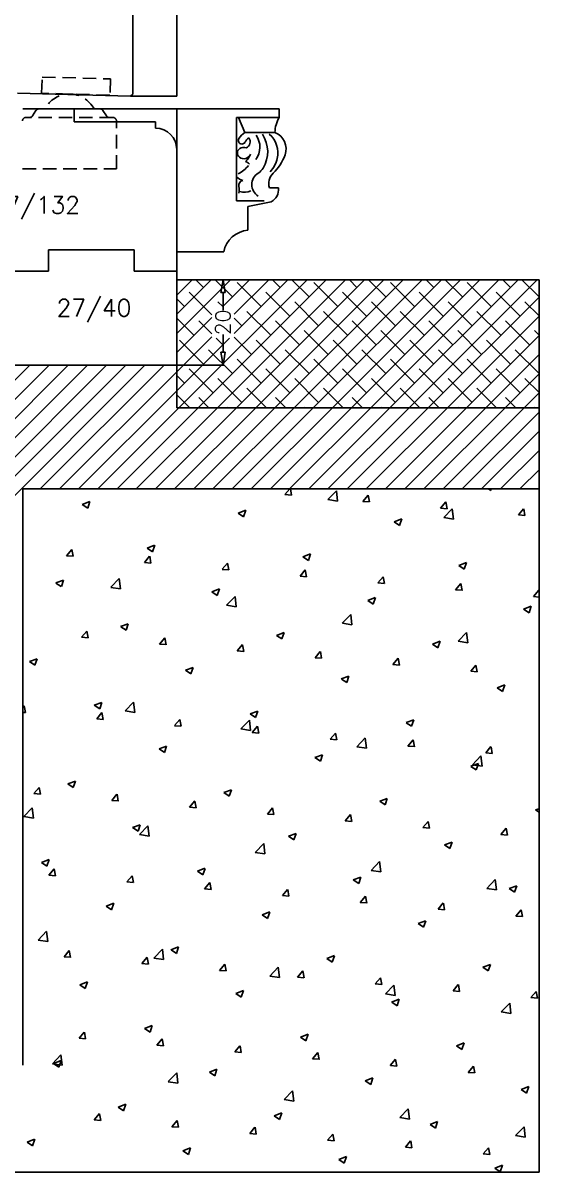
# Model space of a CAD drawing. Header units: millimetres. Extents: x 2806 to 10642, y -276 to 6064.
# Drawn here: x 5082.4 to 5203.2, y 3135.5 to 3404.6 of the extents above; entities that cross this region are included whole.
import ezdxf
from ezdxf.enums import TextEntityAlignment as Align

# ---------------------------------------------------------------- set-up
doc = ezdxf.new("R2010")
doc.units = ezdxf.units.MM
doc.linetypes.add('CACHE2', pattern=[4.7625, 3.175, -1.5875])
doc.layers.get('0').update_dxf_attribs({"color": 250})
doc.layers.add('dim', color=7, linetype='Continuous')
doc.styles.add('romans', font='romans.shx')

# ---------------------------------------------------------------- blocks, each defined once
blk = doc.blocks.new('_ClosedBlank')
at = {"color": 0, "linetype": 'ByBlock', "lineweight": -2}
for p, q in [((-1, 0.167), (0, 0)), ((-1, 0.167), (-1, -0.167)), ((0, 0), (-1, -0.167))]:
    blk.add_line(p, q, dxfattribs=at)

msp = doc.modelspace()

# ---------------------------------------------------------------- linework, layer by layer
for p, q in [((5118.40837936, 5707.47325006), (5118.40837936, 3387.47325006)), ((5108.10837936, 3387.96023364), (5108.10837936, 3456.97325006)), ((5081.10820991, 3388.17637947), (5107.60854882, 3387.47325006)), ((5107.60854882, 3387.47325006), (5108.10837936, 3387.96023364)), ((5107.60854882, 3387.47325006), (5118.40837936, 3387.47325006)), ((5118.40837936, 3384.47325006), (5082.40837936, 3384.47325006)), ((5094.40837936, 3384.47325006), (5094.40837936, 3381.47325006)), ((5094.40837936, 3384.47325006), (5118.40837936, 3384.47325006)), ((5118.40837936, 3384.47325006), (5142.40837936, 3384.47325006)), ((5118.40837936, 3346.47325006), (5118.40837936, 3384.47325006)), ((5142.40837936, 3384.47325006), (5142.40837936, 3382.47325006)), ((5094.40837936, 3381.47325006), (5113.40837936, 3381.47325006)), ((5113.40837936, 3379.97325006), (5113.40837936, 3381.47325006)), ((5132.40837936, 3382.47325006), (5142.40837936, 3382.47325006)), ((5132.40837936, 3382.47325006), (5132.40837936, 3362.97325006)), ((5134.35269677, 3378.97325006), (5132.88277284, 3382.47325006)), ((5141.40837936, 3378.97325006), (5134.35269677, 3378.97325006)), ((5118.40837936, 3374.97325006), (5118.40837936, 3350.97325006)), ((5140.09967112, 3365.97325006), (5142.19379343, 3365.97325006)), ((5132.40837936, 3362.97325006), (5138.90837936, 3362.97325006)), ((5140.52957512, 3362.74647842), (5135.07369506, 3361.60676145)), ((5135.07369506, 3361.60676145), (5135.07369506, 3356.04964409)), ((5088.40837936, 3351.47325006), (5108.40837936, 3351.47325006)), ((5088.40837936, 3351.47325006), (5088.40837936, 3346.47325006)), ((5108.40837936, 3351.47325006), (5108.40837936, 3346.47325006)), ((5118.40837936, 3350.97325006), (5129.40837936, 3350.97325006)), ((5063.40837936, 3346.47325006), (5088.40837936, 3346.47325006)), ((5108.40837936, 3346.47325006), (5118.40837936, 3346.47325006)), ((5118.40837936, 3324.47325006), (5118.40837936, 3346.47325006)), ((5203.22447, 3344.47325006), (5118.40837936, 3344.47325006)), ((5203.22447, 3314.47325006), (5203.22447, 3344.47325006)), ((5118.40837936, 3324.47325006), (5072.40837936, 3324.47325006)), ((5078.40837936, 3324.47325006), (5118.40837936, 3324.47325006)), ((5118.40837936, 3314.47325006), (5118.40837936, 3324.47325006)), ((5118.40837936, 3314.47325006), (5203.22447, 3314.47325006)), ((5203.22447, 3314.47325006), (5203.22447, 3295.47325006)), ((5082.40837936, 3295.47325006), (5203.22447, 3295.47325006)), ((5082.40837936, 3160.47325006), (5082.40837936, 3295.47325006)), ((5203.22447, 3295.47325006), (5203.22447, 3135.47325006)), ((4923.40837936, 3135.47325006), (5203.22447, 3135.47325006))]:
    msp.add_line(p, q)
at = {"linetype": 'CACHE2'}
for p, q in [((5086.78010758, 3388.14571356), (5086.88089693, 3391.94437668)), ((5086.88089693, 3391.94437668), (5102.87526797, 3391.5200005)), ((5102.87526797, 3391.5200005), (5102.77447862, 3387.72133738)), ((5102.77447862, 3387.72133738), (5086.78010758, 3388.14571356)), ((5084.62005935, 3382.838939), (5085.44015582, 3384.10756112)), ((5086.11199948, 3384.47325006), (5100.44821569, 3384.47325006)), ((5101.12005935, 3384.10756112), (5101.94015582, 3382.838939)), ((5103.48010758, 3382.47325006), (5083.08010758, 3382.47325006)), ((5104.28010758, 3370.47325006), (5104.28010758, 3381.67325006)), ((5082.28010758, 3370.47325006), (5104.28010758, 3370.47325006))]:
    msp.add_line(p, q, dxfattribs=at)
at = {"linetype": 'Continuous'}
for p, q in [((5118.40837936, 3340.89183878), (5121.98979064, 3344.47325006)), ((5118.40837936, 3336.40171072), (5126.47991871, 3344.47325006)), ((5118.40837936, 3331.91158266), (5130.97004677, 3344.47325006)), ((5118.93055901, 3314.47325006), (5148.93055901, 3344.47325006)), ((5124.68842209, 3342.68175344), (5122.89692547, 3344.47325006)), ((5123.42068707, 3314.47325006), (5153.42068707, 3344.47325006)), ((5131.42361418, 3340.43668941), (5127.38705353, 3344.47325006)), ((5127.91081513, 3314.47325006), (5157.91081513, 3344.47325006)), ((5129.16850816, 3338.18158339), (5135.46017483, 3344.47325006)), ((5131.86224028, 3336.38518745), (5139.95030289, 3344.47325006)), ((5131.86224028, 3331.89505939), (5144.44043095, 3344.47325006)), ((5132.40094319, 3314.47325006), (5162.40094319, 3344.47325006)), ((5138.15880627, 3338.19162538), (5132.54614619, 3343.80428546)), ((5136.89107125, 3314.47325006), (5166.89107125, 3344.47325006)), ((5142.64893433, 3342.68175344), (5140.85743771, 3344.47325006)), ((5141.38119931, 3314.47325006), (5171.38119931, 3344.47325006)), ((5149.38412642, 3340.43668941), (5145.34756577, 3344.47325006)), ((5145.87132737, 3314.47325006), (5175.87132737, 3344.47325006)), ((5150.36145543, 3314.47325006), (5180.36145543, 3344.47325006)), ((5156.11931851, 3338.19162538), (5150.50665843, 3343.80428546)), ((5154.85158349, 3314.47325006), (5184.85158349, 3344.47325006)), ((5160.60944657, 3342.68175344), (5158.81794995, 3344.47325006)), ((5159.34171155, 3314.47325006), (5189.34171155, 3344.47325006)), ((5167.34463866, 3340.43668941), (5163.30807801, 3344.47325006)), ((5163.83183961, 3314.47325006), (5193.83183961, 3344.47325006)), ((5168.32196767, 3314.47325006), (5198.32196767, 3344.47325006)), ((5174.07983075, 3338.19162538), (5168.46717068, 3343.80428546)), ((5172.81209573, 3314.47325006), (5202.81209573, 3344.47325006)), ((5178.56995881, 3342.68175344), (5176.77846219, 3344.47325006)), ((5185.3051509, 3340.43668941), (5181.26859025, 3344.47325006)), ((5192.04034299, 3338.19162538), (5186.42768292, 3343.80428546)), ((5196.53047105, 3342.68175344), (5194.73897444, 3344.47325006)), ((5203.22447, 3340.47788256), (5199.2291025, 3344.47325006)), ((5126.61224028, 3336.26780719), (5121.32082604, 3341.55922143)), ((5144.89399836, 3335.94656135), (5139.28133828, 3341.55922143)), ((5162.8545106, 3335.94656135), (5157.24185052, 3341.55922143)), ((5180.81502284, 3335.94656135), (5175.20236277, 3341.55922143)), ((5177.30222379, 3314.47325006), (5203.22447, 3340.39549626)), ((5198.77553508, 3335.94656135), (5193.16287501, 3341.55922143)), ((5120.19829403, 3338.19162538), (5118.40837936, 3339.98154004)), ((5129.18859213, 3338.18158339), (5128.05601813, 3339.3141574)), ((5151.62919045, 3333.70149732), (5146.01653037, 3339.3141574)), ((5169.58970269, 3333.70149732), (5163.97704262, 3339.3141574)), ((5187.55021493, 3333.70149732), (5181.93755486, 3339.3141574)), ((5203.22447, 3335.9877545), (5199.8980671, 3339.3141574)), ((5118.40837936, 3327.4214546), (5126.61224028, 3335.62531552)), ((5122.44335806, 3331.45643329), (5118.40837936, 3335.49141198)), ((5126.61224028, 3331.77767913), (5123.56589007, 3334.82402934)), ((5133.66867821, 3333.70149732), (5131.86224028, 3335.50793525)), ((5140.4038703, 3331.45643329), (5134.79121022, 3337.06909337)), ((5147.13906239, 3329.21136926), (5141.52640231, 3334.82402934)), ((5158.36438254, 3331.45643329), (5152.75172246, 3337.06909337)), ((5165.09957463, 3329.21136926), (5159.48691456, 3334.82402934)), ((5176.32489478, 3331.45643329), (5170.71223471, 3337.06909337)), ((5183.06008687, 3329.21136926), (5177.4474268, 3334.82402934)), ((5181.79235186, 3314.47325006), (5203.22447, 3335.9053682)), ((5194.28540702, 3331.45643329), (5188.67274695, 3337.06909337)), ((5201.02059912, 3329.21136926), (5195.40793904, 3334.82402934)), ((5153.87425448, 3326.96630523), (5148.2615944, 3332.57896531)), ((5171.83476672, 3326.96630523), (5166.22210665, 3332.57896531)), ((5189.79527896, 3326.96630523), (5184.18261889, 3332.57896531)), ((5203.22447, 3331.49762644), (5202.14313113, 3332.57896531)), ((5118.40837936, 3322.93132654), (5126.61224028, 3331.13518745)), ((5118.40837936, 3318.44119848), (5130.73209761, 3330.76491673)), ((5124.68842209, 3324.7212412), (5119.07576201, 3330.33390127)), ((5129.17855015, 3329.21136926), (5127.62500268, 3330.76491673)), ((5135.91374224, 3326.96630523), (5131.86224028, 3331.01780719)), ((5142.64893433, 3324.7212412), (5137.03627425, 3330.33390127)), ((5160.60944657, 3324.7212412), (5154.99678649, 3330.33390127)), ((5178.56995881, 3324.7212412), (5172.95729874, 3330.33390127)), ((5186.28247992, 3314.47325006), (5203.22447, 3331.41524014)), ((5196.53047105, 3324.7212412), (5190.91781098, 3330.33390127)), ((5131.42361418, 3322.47617717), (5125.8109541, 3328.08883724)), ((5149.38412642, 3322.47617717), (5143.77146634, 3328.08883724)), ((5167.34463866, 3322.47617717), (5161.73197859, 3328.08883724)), ((5185.3051509, 3322.47617717), (5179.69249083, 3328.08883724)), ((5190.77260798, 3314.47325006), (5203.22447, 3326.92511208)), ((5203.22447, 3322.51737032), (5197.65300307, 3328.08883724)), ((5072.40837936, 3312.85235102), (5084.0292784, 3324.47325006)), ((5072.40837936, 3308.36222296), (5088.51940646, 3324.47325006)), ((5072.40837936, 3303.8720949), (5093.00953452, 3324.47325006)), ((5072.40837936, 3299.38196684), (5097.49966258, 3324.47325006)), ((5072.40837936, 3294.89183878), (5101.98979064, 3324.47325006)), ((5072.40837936, 3290.40171072), (5106.47991871, 3324.47325006)), ((5072.40837936, 3285.91158266), (5110.97004677, 3324.47325006)), ((5086.46017483, 3295.47325006), (5115.46017483, 3324.47325006)), ((5138.15880627, 3320.23111314), (5132.54614619, 3325.84377321)), ((5156.11931851, 3320.23111314), (5150.50665843, 3325.84377321)), ((5174.07983075, 3320.23111314), (5168.46717068, 3325.84377321)), ((5192.04034299, 3320.23111314), (5186.42768292, 3325.84377321)), ((5090.95030289, 3295.47325006), (5118.40837936, 3322.93132654)), ((5120.19829403, 3320.23111314), (5118.40837936, 3322.0210278)), ((5126.93348612, 3317.98604911), (5121.32082604, 3323.59870918)), ((5133.66867821, 3315.74098508), (5128.05601813, 3321.35364515)), ((5144.89399836, 3317.98604911), (5139.28133828, 3323.59870918)), ((5151.62919045, 3315.74098508), (5146.01653037, 3321.35364515)), ((5162.8545106, 3317.98604911), (5157.24185052, 3323.59870918)), ((5169.58970269, 3315.74098508), (5163.97704262, 3321.35364515)), ((5180.81502284, 3317.98604911), (5175.20236277, 3323.59870918)), ((5187.55021493, 3315.74098508), (5181.93755486, 3321.35364515)), ((5198.77553508, 3317.98604911), (5193.16287501, 3323.59870918)), ((5195.26273604, 3314.47325006), (5203.22447, 3322.43498402)), ((5203.22447, 3318.02724226), (5199.8980671, 3321.35364515)), ((5139.42654129, 3314.47325006), (5134.79121022, 3319.10858112)), ((5157.38705353, 3314.47325006), (5152.75172246, 3319.10858112)), ((5175.34756577, 3314.47325006), (5170.71223471, 3319.10858112)), ((5193.30807801, 3314.47325006), (5188.67274695, 3319.10858112)), ((5095.44043095, 3295.47325006), (5118.40837936, 3318.44119848)), ((5121.46602904, 3314.47325006), (5118.40837936, 3317.53089974)), ((5125.9561571, 3314.47325006), (5123.56589007, 3316.86351709)), ((5143.91666935, 3314.47325006), (5141.52640231, 3316.86351709)), ((5161.87718159, 3314.47325006), (5159.48691456, 3316.86351709)), ((5179.83769383, 3314.47325006), (5177.4474268, 3316.86351709)), ((5197.79820607, 3314.47325006), (5195.40793904, 3316.86351709)), ((5199.7528641, 3314.47325006), (5203.22447, 3317.94485596)), ((5099.93055901, 3295.47325006), (5118.93055901, 3314.47325006)), ((5104.42068707, 3295.47325006), (5123.42068707, 3314.47325006)), ((5108.91081513, 3295.47325006), (5127.91081513, 3314.47325006)), ((5113.40094319, 3295.47325006), (5132.40094319, 3314.47325006)), ((5117.89107125, 3295.47325006), (5136.89107125, 3314.47325006)), ((5122.38119931, 3295.47325006), (5141.38119931, 3314.47325006)), ((5126.87132737, 3295.47325006), (5145.87132737, 3314.47325006)), ((5130.44628516, 3314.47325006), (5130.30108216, 3314.61845306)), ((5131.36145543, 3295.47325006), (5150.36145543, 3314.47325006)), ((5135.85158349, 3295.47325006), (5154.85158349, 3314.47325006)), ((5140.34171155, 3295.47325006), (5159.34171155, 3314.47325006)), ((5144.83183961, 3295.47325006), (5163.83183961, 3314.47325006)), ((5148.40679741, 3314.47325006), (5148.2615944, 3314.61845306)), ((5149.32196767, 3295.47325006), (5168.32196767, 3314.47325006)), ((5153.81209573, 3295.47325006), (5172.81209573, 3314.47325006)), ((5158.30222379, 3295.47325006), (5177.30222379, 3314.47325006)), ((5162.79235186, 3295.47325006), (5181.79235186, 3314.47325006)), ((5166.36730965, 3314.47325006), (5166.22210665, 3314.61845306)), ((5167.28247992, 3295.47325006), (5186.28247992, 3314.47325006)), ((5171.77260798, 3295.47325006), (5190.77260798, 3314.47325006)), ((5176.26273604, 3295.47325006), (5195.26273604, 3314.47325006)), ((5180.7528641, 3295.47325006), (5199.7528641, 3314.47325006)), ((5184.32782189, 3314.47325006), (5184.18261889, 3314.61845306)), ((5185.24299216, 3295.47325006), (5203.22447, 3313.4547279)), ((5202.28833413, 3314.47325006), (5202.14313113, 3314.61845306)), ((5189.73312022, 3295.47325006), (5203.22447, 3308.96459984)), ((5194.22324828, 3295.47325006), (5203.22447, 3304.47447178)), ((5198.71337634, 3295.47325006), (5203.22447, 3299.98434372)), ((5143.74389204, 3294.15296213), (5144.85174516, 3295.47325006)), ((5145.27988545, 3294.01008245), (5145.00999746, 3295.47325006)), ((5153.80856581, 3292.96508969), (5155.7869336, 3295.02697406)), ((5156.06830517, 3292.60975575), (5155.78768143, 3295.02198762)), ((5191.39686997, 3295.47325006), (5191.91160602, 3295.12605621)), ((5191.91369554, 3295.12633408), (5192.0300993, 3295.47325006)), ((5203.2035044, 3295.47325006), (5203.22447, 3295.49421566)), ((5096.29601693, 3291.85987948), (5098.07448765, 3292.54257042)), ((5096.30034862, 3291.85447545), (5097.56380188, 3291.00226547)), ((5097.56589108, 3291.00249793), (5098.08090945, 3292.53739762)), ((5143.74562427, 3294.150873), (5145.26382499, 3294.01804765)), ((5153.8124788, 3292.95765227), (5156.07147113, 3292.6072958)), ((5161.96235894, 3292.55905358), (5163.18686934, 3294.01836824)), ((5161.9640329, 3292.55696878), (5163.48223362, 3292.42414343)), ((5163.49826928, 3292.41605402), (5163.20459148, 3294.00819546)), ((5180.18082584, 3290.96514502), (5181.40533624, 3292.42445969)), ((5181.71665312, 3290.82202559), (5181.42297532, 3292.41416703)), ((5132.79915347, 3289.82561895), (5134.57762418, 3290.5083099)), ((5132.80342971, 3289.82023243), (5134.06688297, 3288.96802244)), ((5134.06896877, 3288.96827312), (5134.58398714, 3290.50317281)), ((5180.18244154, 3290.96306456), (5181.70064226, 3290.83023921)), ((5180.9164699, 3288.7608569), (5182.89483768, 3290.82274127)), ((5183.17621341, 3288.40552896), (5182.89558968, 3290.81776083)), ((5198.39929274, 3289.37123647), (5199.62380314, 3290.83055113)), ((5198.40085018, 3289.36916033), (5199.9190509, 3289.23633498)), ((5199.93503696, 3289.22799717), (5199.64135915, 3290.8201386)), ((5169.30229, 3287.79135843), (5171.08076071, 3288.47404937)), ((5169.30651079, 3287.7859894), (5170.56996406, 3286.93377942)), ((5170.57204646, 3286.93404831), (5171.08706483, 3288.46894801)), ((5180.92038676, 3288.75337468), (5183.17937909, 3288.40301822)), ((5092.61283349, 3279.82900327), (5093.83734388, 3281.28831793)), ((5094.1488676, 3279.68647052), (5093.8551898, 3281.27861196)), ((5111.45750492, 3281.63332763), (5113.23597563, 3282.31601857)), ((5111.46178774, 3281.62795564), (5112.72524101, 3280.77574565)), ((5112.72731969, 3280.77598735), (5113.24233807, 3282.31088704)), ((5092.61468095, 3279.82692139), (5094.13288167, 3279.69409603)), ((5110.83130039, 3278.23509471), (5112.05581078, 3279.69440938)), ((5110.83308959, 3278.23301716), (5112.35129031, 3278.10019181)), ((5112.36725144, 3278.0924421), (5112.07357364, 3279.68458353)), ((5129.04976729, 3276.64118616), (5130.27427768, 3278.10050082)), ((5147.96064145, 3279.5990671), (5149.73911216, 3280.28175805)), ((5147.96486883, 3279.59371261), (5149.22832209, 3278.74150263)), ((5149.23039739, 3278.74176254), (5149.74541576, 3280.27666223)), ((5184.46377798, 3277.56480658), (5186.2422487, 3278.24749752)), ((5185.73347508, 3276.70753773), (5186.24849345, 3278.24243743)), ((5129.05149822, 3276.63911294), (5130.56969894, 3276.50628759)), ((5130.58563528, 3276.49841367), (5130.29195747, 3278.0905551)), ((5147.26823418, 3275.04727761), (5148.49274458, 3276.50659227)), ((5148.80401912, 3274.90438524), (5148.51034131, 3276.49652667)), ((5184.46794992, 3277.55946959), (5185.73140318, 3276.7072596)), ((5090.11585637, 3273.4410363), (5091.89432708, 3274.12372725)), ((5090.12014578, 3273.43567884), (5091.38359904, 3272.58346886)), ((5091.38567062, 3272.58370158), (5091.90068899, 3274.11860127)), ((5102.96024831, 3272.42671002), (5104.9386161, 3274.4885944)), ((5105.21997347, 3272.07142695), (5104.93934974, 3274.48365882)), ((5147.26990686, 3275.04520872), (5148.78810758, 3274.91238336)), ((5165.48670108, 3273.45336905), (5166.71121148, 3274.91268372)), ((5165.4883155, 3273.45130449), (5167.00651622, 3273.31847914)), ((5167.02240296, 3273.31035681), (5166.72872515, 3274.90249825)), ((5183.70516798, 3271.8594605), (5184.92967838, 3273.31877516)), ((5185.24078679, 3271.71632838), (5184.94710899, 3273.30846982)), ((5102.96411026, 3272.41941806), (5105.22310259, 3272.06906159)), ((5126.6189929, 3271.40677578), (5128.39746361, 3272.08946672)), ((5126.62322687, 3271.40143582), (5127.88668013, 3270.54922583)), ((5127.88874831, 3270.54947677), (5128.40376668, 3272.08437646)), ((5130.0681524, 3268.22247723), (5132.04652019, 3270.2843616)), ((5132.32788172, 3267.86720016), (5132.04725799, 3270.27943203)), ((5163.12212943, 3269.37251525), (5164.90060015, 3270.0552062)), ((5164.391826, 3268.51525196), (5164.90684437, 3270.05015165)), ((5183.70672414, 3271.85740027), (5185.22492486, 3271.72457492)), ((5201.92363488, 3270.26555194), (5203.14814528, 3271.72486661)), ((5201.92513278, 3270.26349605), (5203.22447, 3270.14981877)), ((5203.22447, 3271.39470325), (5203.16549283, 3271.71444139)), ((5130.07201822, 3268.21514048), (5132.33101055, 3267.86478401)), ((5163.12630796, 3269.36719279), (5164.38976122, 3268.51498281)), ((5199.62526597, 3267.33825473), (5201.40373668, 3268.02094567)), ((5200.89490369, 3266.48102715), (5201.40992206, 3268.01592685)), ((5157.17605649, 3264.01824444), (5159.15442428, 3266.08012881)), ((5159.43578997, 3263.66297337), (5159.15516623, 3266.07520524)), ((5199.62938905, 3267.33294977), (5200.89284231, 3266.48073978)), ((5096.13717563, 3260.72331874), (5097.36168602, 3262.18263341)), ((5097.67300128, 3260.58077331), (5097.37932347, 3262.17291475)), ((5105.27734435, 3263.21448445), (5107.05581506, 3263.89717539)), ((5105.28158491, 3263.20915902), (5106.54503817, 3262.35694904)), ((5106.54709923, 3262.357191), (5107.0621176, 3263.89209069)), ((5157.17992618, 3264.0108629), (5159.43891851, 3263.66050643)), ((5096.13896354, 3260.7212571), (5097.65716426, 3260.58843175)), ((5114.35564253, 3259.12941019), (5115.58015292, 3260.58872485)), ((5115.89138511, 3258.98674489), (5115.59770731, 3260.57888632)), ((5141.78048088, 3261.18022392), (5143.5589516, 3261.86291487)), ((5141.784666, 3261.174916), (5143.04811926, 3260.32270601)), ((5143.05017692, 3260.32296619), (5143.5651953, 3261.85786588)), ((5178.28361742, 3259.1459634), (5180.06208813, 3259.82865434)), ((5179.55325462, 3258.28874138), (5180.06827299, 3259.82364107)), ((5184.28396058, 3259.81401164), (5186.26232837, 3261.87589602)), ((5184.28783414, 3259.80658532), (5186.54682647, 3259.45622885)), ((5186.54369822, 3259.45874658), (5186.26307448, 3261.87097845)), ((5114.35737218, 3259.12735287), (5115.8755729, 3258.99452752)), ((5132.57410943, 3257.53550164), (5133.79861982, 3258.9948163)), ((5132.57578082, 3257.53344865), (5134.09398154, 3257.4006233)), ((5134.10976895, 3257.39271646), (5133.81609115, 3258.98485789)), ((5150.79257633, 3255.94159308), (5152.01708672, 3257.40090775)), ((5152.32815279, 3255.79868803), (5152.03447498, 3257.39082946)), ((5178.28774709, 3259.14067297), (5179.55120035, 3258.28846299)), ((5083.9356958, 3255.02219312), (5085.71416651, 3255.70488407)), ((5083.93994295, 3255.01688223), (5085.20339621, 3254.16467224)), ((5085.20545015, 3254.16490522), (5085.72046853, 3255.69980492)), ((5150.79418946, 3255.93954443), (5152.31239018, 3255.80671908)), ((5169.01104323, 3254.34768453), (5170.23555362, 3255.80699919)), ((5169.0125981, 3254.3456402), (5170.53079882, 3254.21281485)), ((5170.54653663, 3254.2046596), (5170.25285882, 3255.79680104)), ((5187.22951013, 3252.75377597), (5188.45402052, 3254.21309064)), ((5188.76492046, 3252.61063118), (5188.47124266, 3254.20277261)), ((5120.43883233, 3252.9879326), (5122.21730305, 3253.67062354)), ((5120.44302404, 3252.9826392), (5121.7064773, 3252.13042922)), ((5121.70852785, 3252.13068042), (5122.22354622, 3253.66558011)), ((5156.94196887, 3250.95367207), (5158.72043958, 3251.63636302)), ((5158.21160554, 3250.09645561), (5158.72662391, 3251.6313553)), ((5187.23100674, 3252.75173598), (5188.74920746, 3252.61891063)), ((5156.94610513, 3250.94839618), (5158.20955839, 3250.09618619)), ((5193.4451054, 3248.91941155), (5195.22357611, 3249.60210249)), ((5193.44918621, 3248.91415315), (5194.71263947, 3248.06194317)), ((5194.71468323, 3248.0622308), (5195.2297016, 3249.5971305)), ((5082.40837936, 3244.36197647), (5082.66756127, 3244.67085744)), ((5082.40837936, 3243.12519804), (5082.96303822, 3243.07667168)), ((5082.97875111, 3243.06910453), (5082.6850733, 3244.66124597)), ((5099.09718379, 3244.79564127), (5100.8756545, 3245.47833222)), ((5099.10138207, 3244.79036241), (5100.36483534, 3243.93815243)), ((5100.36687877, 3243.93839464), (5100.88189714, 3245.47329434)), ((5106.327739, 3243.47986477), (5108.30610678, 3245.54174914)), ((5106.33155764, 3243.47262869), (5108.59054997, 3243.12227223)), ((5108.58745827, 3243.12464458), (5108.30683454, 3245.53687644)), ((5135.60032032, 3242.76138075), (5137.37879103, 3243.44407169)), ((5136.86995646, 3241.90416984), (5137.38497483, 3243.43906953)), ((5099.66151777, 3241.61763422), (5100.88602817, 3243.07694888)), ((5099.66324614, 3241.61559281), (5101.18144686, 3241.48276746)), ((5101.19713495, 3241.4750761), (5100.90345714, 3243.06721754)), ((5117.87998467, 3240.02372567), (5119.10449507, 3241.48304033)), ((5119.41551878, 3239.88104768), (5119.12184098, 3241.47318911)), ((5133.43564309, 3239.27563198), (5135.41401087, 3241.33751635)), ((5135.69536652, 3238.92041778), (5135.41474279, 3241.33264965)), ((5135.60446316, 3242.75611939), (5136.86791642, 3241.9039094)), ((5172.10345685, 3240.72712022), (5173.88192756, 3241.40981117)), ((5172.10754425, 3240.72187636), (5173.37099751, 3239.86966638)), ((5173.37303415, 3239.86994503), (5173.88805253, 3241.40484472)), ((5117.88165478, 3240.02168859), (5119.3998555, 3239.88886323)), ((5133.4394656, 3239.26835111), (5135.69845793, 3238.91799465)), ((5136.09845157, 3238.42981711), (5137.32296197, 3239.88913178)), ((5136.10006342, 3238.42778436), (5137.61826414, 3238.29495901)), ((5137.63390262, 3238.28701925), (5137.34022482, 3239.87916068)), ((5154.31691847, 3236.83590856), (5155.54142887, 3238.29522322)), ((5155.85228646, 3236.69299082), (5155.55860865, 3238.28513225)), ((5114.25867177, 3234.56908942), (5116.03714248, 3235.25178036)), ((5115.52830738, 3233.71188406), (5116.04332576, 3235.24678376)), ((5154.31847206, 3236.83388014), (5155.83667278, 3236.70105479)), ((5160.54354717, 3235.07139919), (5162.52191496, 3237.13328356)), ((5160.54737356, 3235.06407353), (5162.80636589, 3234.71371707)), ((5162.80327477, 3234.71619099), (5162.52265104, 3237.12842286)), ((5172.53538537, 3235.24200001), (5173.75989577, 3236.70131467)), ((5172.5368807, 3235.23997592), (5174.05508142, 3235.10715056)), ((5174.0706703, 3235.09896239), (5173.77699249, 3236.69110383)), ((5190.75385227, 3233.64809145), (5191.97836266, 3235.10740612)), ((5192.28905414, 3233.50493397), (5191.99537633, 3235.0970754)), ((5114.2628212, 3234.56384259), (5115.52627446, 3233.71163261)), ((5150.7618083, 3232.53482889), (5152.54027901, 3233.21751984)), ((5150.76590229, 3232.52959957), (5152.02935555, 3231.67738958)), ((5152.03138508, 3231.67765926), (5152.54640345, 3233.21255895)), ((5187.65145126, 3230.86716639), (5189.62981905, 3232.92905077)), ((5189.91118302, 3230.5119642), (5189.63055928, 3232.92419607)), ((5190.75528934, 3233.64607169), (5192.27349006, 3233.51324634)), ((5187.26494484, 3230.50056837), (5189.04341555, 3231.18325931)), ((5187.26898338, 3230.49535654), (5188.53243664, 3229.64314656)), ((5187.65528152, 3230.85979595), (5189.91427385, 3230.50943949)), ((5188.53446277, 3229.64343445), (5189.04948114, 3231.17833414)), ((5092.91702322, 3226.37679809), (5094.69549393, 3227.05948904)), ((5094.18665831, 3225.51959829), (5094.70167668, 3227.05449799)), ((5084.96739301, 3224.10585825), (5086.19190341, 3225.56517292)), ((5086.50288478, 3223.96340732), (5086.20920697, 3225.55554876)), ((5092.92117924, 3226.3715658), (5094.1846325, 3225.51935581)), ((5129.42015975, 3224.34253757), (5131.19863046, 3225.02522851)), ((5129.42426033, 3224.33732277), (5130.68771359, 3223.48511279)), ((5130.689736, 3223.48537348), (5131.20475437, 3225.02027318)), ((5084.9691201, 3224.10383274), (5086.48732082, 3223.97100739)), ((5103.18585991, 3222.5119497), (5104.41037031, 3223.97126436)), ((5103.18752874, 3222.50992852), (5104.70572946, 3222.37710317)), ((5104.72126862, 3222.36937889), (5104.42759081, 3223.96152033)), ((5121.40432681, 3220.91804114), (5122.62883721, 3222.37735581)), ((5122.93965246, 3220.77535047), (5122.64597465, 3222.3674919)), ((5165.92329629, 3222.30827704), (5167.701767, 3222.99096799)), ((5165.92734142, 3222.30307975), (5167.19079468, 3221.45086976)), ((5167.19281369, 3221.45114868), (5167.70783206, 3222.98604837)), ((5082.58732559, 3218.73725232), (5084.56569337, 3220.79913669)), ((5084.84703483, 3218.38208899), (5084.56641109, 3220.79432085)), ((5121.40593738, 3220.9160243), (5122.9241381, 3220.78319895)), ((5139.62279371, 3219.32413259), (5140.84730411, 3220.78344725)), ((5139.62434602, 3219.32212007), (5141.14254674, 3219.18929472)), ((5141.15803629, 3219.18132204), (5140.86435849, 3220.77346347)), ((5157.84126061, 3217.73022404), (5159.06577101, 3219.1895387)), ((5159.37642013, 3217.58729361), (5159.08274233, 3219.17943505)), ((5202.42643282, 3220.27401652), (5203.22447, 3220.58035429)), ((5202.43042251, 3220.26883672), (5203.22447, 3219.73324493)), ((5082.59109706, 3218.73011691), (5084.85008939, 3218.37976044)), ((5108.0785112, 3216.15024624), (5109.85698191, 3216.83293719)), ((5109.34808692, 3215.29308771), (5109.86310529, 3216.82798741)), ((5109.69522968, 3214.53301952), (5111.67359746, 3216.59490389)), ((5111.95494307, 3214.1778622), (5111.67431934, 3216.59009406)), ((5157.84275466, 3217.72821585), (5159.36095538, 3217.5953905)), ((5176.05972751, 3216.13631548), (5177.28423791, 3217.59563015)), ((5177.59480397, 3215.99326518), (5177.30112616, 3217.58540662)), ((5108.08261837, 3216.14504598), (5109.34607163, 3215.29283599)), ((5109.69900502, 3214.52583933), (5111.95799735, 3214.17548286)), ((5144.58164774, 3214.11598572), (5146.36011845, 3214.79867666)), ((5144.58569946, 3214.11080295), (5145.84915272, 3213.25859297)), ((5145.85116461, 3213.2588629), (5146.36618299, 3214.7937626)), ((5176.06116329, 3216.13431163), (5177.57936401, 3216.00148628)), ((5194.27819441, 3214.54240693), (5195.50270481, 3216.00172159)), ((5194.27957193, 3214.5404074), (5195.79777265, 3214.40758205)), ((5195.81318781, 3214.39923676), (5195.51951, 3215.99137819)), ((5136.80313377, 3210.32878673), (5138.78150155, 3212.3906711)), ((5139.06285132, 3209.97363541), (5138.78222759, 3212.38586727)), ((5181.08478427, 3212.08172519), (5182.86325498, 3212.76441614)), ((5181.08878054, 3212.07655993), (5182.3522338, 3211.22434994)), ((5182.35424231, 3211.2246381), (5182.86926068, 3212.75953779)), ((5086.73686265, 3207.95795491), (5088.51533337, 3208.64064586)), ((5088.00643785, 3207.10080194), (5088.52145622, 3208.63570164)), ((5136.80691298, 3210.32156175), (5139.06590531, 3209.97120528)), ((5163.91103786, 3206.12455394), (5165.88940564, 3208.18643831)), ((5166.17075957, 3205.76940862), (5165.89013584, 3208.18164048)), ((5086.74097641, 3207.95276919), (5088.00442967, 3207.1005592)), ((5088.49173515, 3205.00017373), (5089.71624555, 3206.45948839)), ((5090.02701845, 3204.85771011), (5089.73334065, 3206.44985155)), ((5123.23999919, 3205.92369439), (5125.0184699, 3206.60638533)), ((5123.24405749, 3205.91852616), (5124.50751075, 3205.06631618)), ((5124.50951554, 3205.06657713), (5125.02453391, 3206.60147683)), ((5163.91482094, 3206.11728416), (5166.17381327, 3205.7669277)), ((5088.4934027, 3204.99816846), (5090.01160342, 3204.8653431)), ((5106.71020205, 3203.40626517), (5107.93471245, 3204.86557984)), ((5106.71181134, 3203.40426423), (5108.23001206, 3203.27143888)), ((5108.24540229, 3203.26368168), (5107.95172448, 3204.85582312)), ((5124.92866895, 3201.81235662), (5126.15317935, 3203.27167128)), ((5126.46378613, 3201.66965326), (5126.17010832, 3203.26179469)), ((5159.74313572, 3203.88943386), (5161.52160643, 3204.57212481)), ((5159.74713858, 3203.88428314), (5161.01059184, 3203.03207315)), ((5161.01259323, 3203.03235232), (5161.5276116, 3204.56725202)), ((5191.01894195, 3201.92032114), (5192.99730973, 3203.98220551)), ((5193.27866782, 3201.56518183), (5192.99804409, 3203.97741369)), ((5124.93021998, 3201.81036001), (5126.4484207, 3201.67753466)), ((5143.14713585, 3200.21844807), (5144.37164625, 3201.67776273)), ((5143.14862861, 3200.21645579), (5144.66682933, 3200.08363043)), ((5144.68216997, 3200.07562483), (5144.38849216, 3201.66776626)), ((5161.36560275, 3198.62453951), (5162.59011315, 3200.08385418)), ((5162.9005538, 3198.4815964), (5162.606876, 3200.07373784)), ((5191.0227289, 3201.91300658), (5193.28172123, 3201.56265012)), ((5196.24627225, 3201.85517334), (5198.02474297, 3202.53786428)), ((5196.25021967, 3201.85004011), (5197.51367293, 3200.99783013)), ((5197.51567092, 3200.99812752), (5198.03068929, 3202.53302721)), ((5101.89835064, 3197.73140306), (5103.67682135, 3198.41409401)), ((5101.90241553, 3197.72624937), (5103.16586879, 3196.87403938)), ((5103.16786646, 3196.87429136), (5103.68288483, 3198.40919106)), ((5161.36703725, 3198.62255156), (5162.88523797, 3198.48972621)), ((5179.58406965, 3197.03063096), (5180.80858005, 3198.48994562)), ((5181.11893764, 3196.88756797), (5180.82525983, 3198.47970941)), ((5138.40148717, 3195.69714254), (5140.17995788, 3196.37983348)), ((5138.40549662, 3195.69200634), (5139.66894988, 3194.83979636)), ((5139.67094415, 3194.84006655), (5140.18596252, 3196.37496625)), ((5179.58544589, 3197.02864734), (5181.10364661, 3196.89582199)), ((5197.80253655, 3195.4367224), (5199.02704695, 3196.89603707)), ((5197.80385453, 3195.43474312), (5199.32205525, 3195.30191776)), ((5199.33732148, 3195.29353955), (5199.04364367, 3196.88568098)), ((5174.9046237, 3193.66288201), (5176.68309442, 3194.34557296)), ((5174.90857771, 3193.65776332), (5176.17203097, 3192.80555333)), ((5176.17402184, 3192.80584174), (5176.68904022, 3194.34074144)), ((5085.95481627, 3189.79040706), (5087.93318405, 3191.85229144)), ((5085.95854444, 3189.78332754), (5088.21753677, 3189.43297108)), ((5088.21451963, 3189.43530661), (5087.93389589, 3191.84753847)), ((5092.0160773, 3185.8944892), (5093.24058769, 3187.35380387)), ((5093.55115212, 3185.7520129), (5093.25747432, 3187.34415434)), ((5113.06272036, 3185.58617427), (5115.04108814, 3187.64805864)), ((5115.32242788, 3185.23107982), (5115.04180414, 3187.64331168)), ((5117.05983862, 3187.50485121), (5118.83830933, 3188.18754216)), ((5117.06385466, 3187.49972955), (5118.32730792, 3186.64751956)), ((5118.32929508, 3186.64778078), (5118.84431345, 3188.18268048)), ((5092.0176853, 3185.89250417), (5093.53588602, 3185.75967882)), ((5110.2345442, 3184.30058065), (5111.45905459, 3185.75989531)), ((5110.23609393, 3184.29859994), (5111.75429465, 3184.16577459)), ((5111.76953596, 3184.15798447), (5111.47585815, 3185.75012591)), ((5113.0664524, 3185.57904996), (5115.32544473, 3185.22869349)), ((5128.4530111, 3182.7066721), (5129.67752149, 3184.16598676)), ((5129.9879198, 3182.56395605), (5129.69424199, 3184.15609748)), ((5153.56297515, 3185.47059069), (5155.34144587, 3186.15328163)), ((5153.56693575, 3185.46548652), (5154.83038901, 3184.61327654)), ((5154.83237277, 3184.61355597), (5155.34739114, 3186.14845567)), ((5190.06611169, 3183.43633016), (5191.8445824, 3184.11902111)), ((5191.33545046, 3182.57933116), (5191.85046883, 3184.11423086)), ((5128.45450257, 3182.70469572), (5129.97270329, 3182.57187037)), ((5140.17062445, 3181.38194148), (5142.14899223, 3183.44382585)), ((5140.17436036, 3181.37477238), (5142.43335269, 3181.02441591)), ((5142.43033612, 3181.02685303), (5142.14971239, 3183.43908489)), ((5146.671478, 3181.11276354), (5147.89598839, 3182.57207821)), ((5148.20630364, 3180.96992762), (5147.91262583, 3182.56206905)), ((5190.07001684, 3183.4312435), (5191.3334701, 3182.57903351)), ((5095.71819007, 3179.31255988), (5097.49666078, 3179.99525083)), ((5095.7222127, 3179.30745276), (5096.98566596, 3178.45524277)), ((5096.987646, 3178.45549501), (5097.50266437, 3179.99039471)), ((5146.67291121, 3181.1107915), (5148.19111193, 3180.97796615)), ((5164.8899449, 3179.51885499), (5166.11445529, 3180.97816965)), ((5164.89131985, 3179.51688727), (5166.40952057, 3179.38406192)), ((5166.42468747, 3179.37589919), (5166.13100967, 3180.96804063)), ((5167.27852854, 3177.17770868), (5169.25689632, 3179.23959306)), ((5169.53824437, 3176.82262624), (5169.25762064, 3179.2348581)), ((5183.1084118, 3177.92494643), (5184.33292219, 3179.3842611)), ((5184.64307131, 3177.78187076), (5184.34939351, 3179.3740122)), ((5132.2213266, 3177.27829936), (5133.99979732, 3177.9609903)), ((5132.22529379, 3177.27320973), (5133.48874705, 3176.42099975)), ((5133.49072369, 3176.4212702), (5134.00574206, 3177.9561699)), ((5167.28226832, 3177.1704948), (5169.54126065, 3176.82013833)), ((5168.72446314, 3175.24403883), (5170.50293385, 3175.92672978)), ((5169.99380138, 3174.38704539), (5170.50881975, 3175.92194509)), ((5183.10972849, 3177.92298305), (5184.62792921, 3177.7901577)), ((5201.32687869, 3176.33103788), (5202.55138909, 3177.79035254)), ((5201.32813713, 3176.32907883), (5202.84633785, 3176.19625348)), ((5202.86145515, 3176.18784234), (5202.56777734, 3177.77998377)), ((5168.72837487, 3175.23896671), (5169.99182814, 3174.38675672)), ((5194.38643263, 3172.97347589), (5196.36480041, 3175.03536026)), ((5196.64615262, 3172.61839945), (5196.36552889, 3175.03063131)), ((5194.39017628, 3172.96621722), (5196.64916861, 3172.61586075)), ((5095.54041944, 3166.78880468), (5096.76492984, 3168.24811934)), ((5097.07528579, 3166.64631569), (5096.78160799, 3168.23845713)), ((5110.87967805, 3169.08600803), (5112.65814877, 3169.76869898)), ((5110.88365182, 3169.08093294), (5112.14710508, 3168.22872295)), ((5112.14907461, 3168.22898443), (5112.66409299, 3169.76388413)), ((5095.54196789, 3166.78683988), (5097.06016861, 3166.65401453)), ((5113.75888634, 3165.19489613), (5114.98339674, 3166.65421079)), ((5113.76037653, 3165.19293566), (5115.27857725, 3165.0601103)), ((5115.29366963, 3165.05228726), (5114.99999183, 3166.6444287)), ((5147.38281459, 3167.05174751), (5149.1612853, 3167.73443845)), ((5147.38673291, 3167.04668991), (5148.65018617, 3166.19447993)), ((5148.65215231, 3166.19475962), (5149.16717068, 3167.72965932)), ((5183.88595112, 3165.01748698), (5185.66442183, 3165.70017793)), ((5185.15523, 3164.16053481), (5185.67024837, 3165.69543451)), ((5089.32230695, 3160.84356181), (5091.30067474, 3162.90544618)), ((5091.58200443, 3160.48852423), (5091.3013807, 3162.90075609)), ((5131.97735324, 3163.60098757), (5133.20186363, 3165.06030224)), ((5131.97878517, 3163.59903143), (5133.49698589, 3163.46620608)), ((5133.51205347, 3163.45825884), (5133.21837566, 3165.05040027)), ((5150.19582014, 3162.00707902), (5151.42033053, 3163.46639368)), ((5151.73043731, 3161.86423041), (5151.4367595, 3163.45637184)), ((5183.889814, 3165.01244689), (5185.15326726, 3164.1602369)), ((5089.32599182, 3160.83653817), (5091.58498415, 3160.48618171)), ((5089.5380295, 3160.89371671), (5091.31650022, 3161.57640765)), ((5089.54200986, 3160.88865614), (5090.80546312, 3160.03644616)), ((5090.80742554, 3160.03669866), (5091.32244391, 3161.57159835)), ((5150.19719381, 3162.00512721), (5151.71539453, 3161.87230186)), ((5168.41428704, 3160.41317046), (5169.63879743, 3161.87248513)), ((5168.41560245, 3160.41122299), (5169.93380317, 3160.27839763)), ((5169.94882115, 3160.27020198), (5169.65514334, 3161.86234342)), ((5186.63275394, 3158.81926191), (5187.85726433, 3160.27857657)), ((5188.16720498, 3158.67617355), (5187.87352718, 3160.26831499)), ((5116.43021104, 3156.63932902), (5118.40857883, 3158.70121339)), ((5118.68991268, 3156.28429744), (5118.40928894, 3158.6965293)), ((5126.04116604, 3158.85945618), (5127.81963675, 3159.54214713)), ((5126.04509095, 3158.85441312), (5127.30854421, 3158.00220313)), ((5127.31050323, 3158.00247385), (5127.8255216, 3159.53737355)), ((5162.54430257, 3156.82519566), (5164.32277328, 3157.5078866)), ((5163.81358092, 3155.96824904), (5164.32859929, 3157.50314874)), ((5186.63401109, 3158.81731876), (5188.15221181, 3158.68449341)), ((5116.43389978, 3156.63226059), (5118.69289211, 3156.28190413)), ((5143.53811513, 3152.43509623), (5145.51648291, 3154.4969806)), ((5145.79782093, 3152.08007065), (5145.51719719, 3154.49230251)), ((5162.54817204, 3156.82017009), (5163.8116253, 3155.96796011)), ((5199.0474391, 3154.79093513), (5200.82590982, 3155.47362608)), ((5199.05125313, 3154.78592707), (5200.31470639, 3153.93371708)), ((5200.31665861, 3153.93402423), (5200.83167698, 3155.46892393)), ((5143.54180774, 3152.42798301), (5145.80080007, 3152.07762655)), ((5099.06476158, 3147.68312016), (5100.28927198, 3149.14243482)), ((5100.59941947, 3147.54061848), (5100.30574166, 3149.13275992)), ((5104.69951749, 3150.66716485), (5106.4779882, 3151.3498558)), ((5104.70344899, 3150.66213632), (5105.96690225, 3149.80992634)), ((5105.96885415, 3149.81018808), (5106.48387252, 3151.34508777)), ((5141.20265402, 3148.63290433), (5142.98112473, 3149.31559527)), ((5142.47193184, 3147.77596327), (5142.98695022, 3149.31086297)), ((5170.64601922, 3148.23086343), (5172.624387, 3150.2927478)), ((5172.90572917, 3147.87584386), (5172.62510544, 3150.28807572)), ((5099.06625049, 3147.68117559), (5100.58445121, 3147.54835024)), ((5117.28322848, 3146.0892116), (5118.50773888, 3147.54852627)), ((5118.8178033, 3145.94659006), (5118.5241255, 3147.53873149)), ((5141.20653008, 3148.6278933), (5142.46998334, 3147.77568331)), ((5170.6497157, 3148.22370543), (5172.90870803, 3147.87334897)), ((5177.70579055, 3146.5986438), (5179.48426127, 3147.28133475)), ((5177.70961117, 3146.59365027), (5178.97306443, 3145.74144029)), ((5178.97500954, 3145.74173846), (5179.49002791, 3147.27663816)), ((5117.28465913, 3146.08727137), (5118.80285985, 3145.95444602)), ((5135.50169538, 3144.49530305), (5136.72620578, 3145.95461771)), ((5135.50306777, 3144.49336715), (5137.02126849, 3144.36054179)), ((5137.03618714, 3144.35256163), (5136.74250933, 3145.94470306)), ((5153.72016228, 3142.90139449), (5154.94467268, 3144.36070916)), ((5155.25457098, 3142.7585332), (5154.96089317, 3144.35067463)), ((5197.75392331, 3144.02663064), (5199.73229109, 3146.08851501)), ((5197.75762366, 3144.01942785), (5200.01661599, 3143.66907139)), ((5200.01363742, 3143.67161707), (5199.73301369, 3146.08384893)), ((5083.35786894, 3142.47487353), (5085.13633965, 3143.15756447)), ((5083.36180703, 3142.46985953), (5084.62526029, 3141.61764955)), ((5084.62720507, 3141.61790231), (5085.14222345, 3143.152802)), ((5119.86100547, 3140.440613), (5121.63947618, 3141.12330395)), ((5121.13028277, 3139.5836775), (5121.64530114, 3141.11857719)), ((5153.72147641, 3142.89946292), (5155.23967713, 3142.76663757)), ((5171.93862918, 3141.30748594), (5173.16313958, 3142.76680061)), ((5171.93988505, 3141.3055587), (5173.45808577, 3141.17273335)), ((5173.47295482, 3141.16450477), (5173.17927701, 3142.75664621)), ((5190.15709608, 3139.71357739), (5191.38160648, 3141.17289205)), ((5191.69133865, 3139.57047634), (5191.39766085, 3141.16261778)), ((5119.86488812, 3140.43561651), (5121.12834138, 3139.58340652)), ((5156.364142, 3138.40635248), (5158.14261272, 3139.08904342)), ((5156.36796921, 3138.40137348), (5157.63142247, 3137.5491635)), ((5157.63336046, 3137.54945269), (5158.14837883, 3139.08435239)), ((5190.15829368, 3139.71165447), (5191.6764944, 3139.57882912)), ((5192.86727854, 3136.37209195), (5194.64574925, 3137.0547829)), ((5192.87105029, 3136.36713046), (5194.13450355, 3135.51492047)), ((5194.13643815, 3135.51522788), (5194.65145652, 3137.05012758))]:
    msp.add_line(p, q, dxfattribs=at)
at = {"linetype": 'CACHE2'}
for centre, radius, start, end in [((5093.28010758, 3381.47325006), 6.5, 27.4864262504, 152.5135737496), ((5086.11199948, 3383.67325006), 0.8, 90, 147.1194891899), ((5100.44821569, 3383.67325006), 0.8, 32.8805108101, 89.9999999999), ((5083.08010758, 3381.67325006), 0.8, 90, 180), ((5083.94821569, 3383.27325006), 0.8, 270, 327.1194891899), ((5102.61199948, 3383.27325006), 0.8, 212.8805108101, 269.9999999999), ((5103.48010758, 3381.67325006), 0.8, 0, 90)]:
    msp.add_arc(centre, radius, start, end, dxfattribs=at)
for centre, radius, start, end in [((5148.41646291, 3378.86379762), 7.00893821, 149.003982515, 179.1052256831), ((5113.40837936, 3374.97325006), 5, 0, 90), ((5137.42783423, 3374.57631373), 5.3655866, 124.9682431249, 146.2829702095), ((5137.73680858, 3374.67242197), 3.89921363, 129.4573734397, 149.3254290975), ((5134.11604695, 3376.74235157), 1.48013286, 291.5908073741, 39.4580527011), ((5132.98068477, 3375.47869198), 4.89549604, 324.1650614239, 35.2283858446), ((5132.34077734, 3374.43746007), 7.36568268, 328.4934800263, 33.915970959), ((5136.18456141, 3374.14437377), 5.89618046, 347.6443647017, 48.659880666), ((5139.83574363, 3375.11078922), 4.17034614, 340.4537386752, 67.8458613195), ((5133.84132458, 3374.16395846), 1.24914417, 105.7723512766, 231.9764217282), ((5133.66212923, 3377.08934418), 0.83835165, 146.2829702095, 329.3254290975), ((5134.08124337, 3373.31453912), 2.131796, 74.2276487234, 105.7723512766), ((5134.119813, 3374.52010519), 1.70124625, 231.9764217282, 337.2600268609), ((5131.91920853, 3375.27745808), 4.02642528, 309.7274345688, 339.4257682475), ((5135.55924579, 3374.28135081), 6.53632289, 316.4213836361, 347.6443647017), ((5133.37116883, 3377.40589101), 11.03024551, 313.4784076581, 340.4537386752), ((5129.71858573, 3375.44130636), 6.88933373, 296.316704513, 322.4945481263), ((5133.95591126, 3370.42942066), 1.8317397, 37.5384404232, 72.9613224219), ((5135.71771398, 3372.36754202), 3.40484163, 301.5065199737, 328.4934800263), ((5134.48962304, 3370.28220834), 2.63944973, 217.9531199906, 256.5496915145), ((5134.12784732, 3366.54727063), 1.19479603, 102.1840764532, 192.1840764532), ((5139.15374623, 3366.76187895), 3.17009381, 121.5065199737, 238.4934800263), ((5143.22936921, 3367.00967165), 3.29684392, 133.4784076581, 198.3226530419), ((5129.32537951, 3365.51033734), 3.71834225, 347.8159235468, 12.1840764532), ((5134.28910416, 3367.97223875), 3.02244804, 247.7917544087, 298.7937579297), ((5139.11177369, 3365.52026318), 3.11513127, 297.0735414953, 8.3613128396), ((5135.46386492, 3349.91473328), 6.14730535, 93.639012834, 170.0847091631)]:
    msp.add_arc(centre, radius, start, end)
at = {"layer": 'dim', "color": 9}
for p, q in [((5118.40837936, 3344.47325006), (5129.48724028, 3344.47325006)), ((5129.23724028, 3341.47325006), (5129.23724028, 3337.31658339)), ((5129.23724028, 3327.47325006), (5129.23724028, 3331.62991673)), ((5118.40837936, 3324.47325006), (5129.48724028, 3324.47325006))]:
    msp.add_line(p, q, dxfattribs=at)

# ---------------------------------------------------------------- block references
at = {"layer": 'dim', "color": 9, "xscale": 3, "yscale": 3, "zscale": 3}
for p, rotation in [((5129.23724028, 3344.47325006), 90), ((5129.23724028, 3324.47325006), 270)]:
    msp.add_blockref('_ClosedBlank', p, dxfattribs=dict(at, rotation=rotation))

# ---------------------------------------------------------------- texts
at = {"layer": 'dim', "style": 'romans'}
for s, p in [('67/132', (5085.28314584, 3359.97712873)), ('27/40', (5099.03479009, 3335.89043486))]:
    msp.add_text(s, height=4, dxfattribs=at).set_placement(p, align=Align.CENTER)
at = {"layer": 'dim', "color": 6, "insert": (5129.23724028, 3334.47325006), "char_height": 3.5, "attachment_point": 5, "rotation": 90, "style": 'romans'}
msp.add_mtext('20', dxfattribs=at)

doc.saveas('drawing.dxf')
